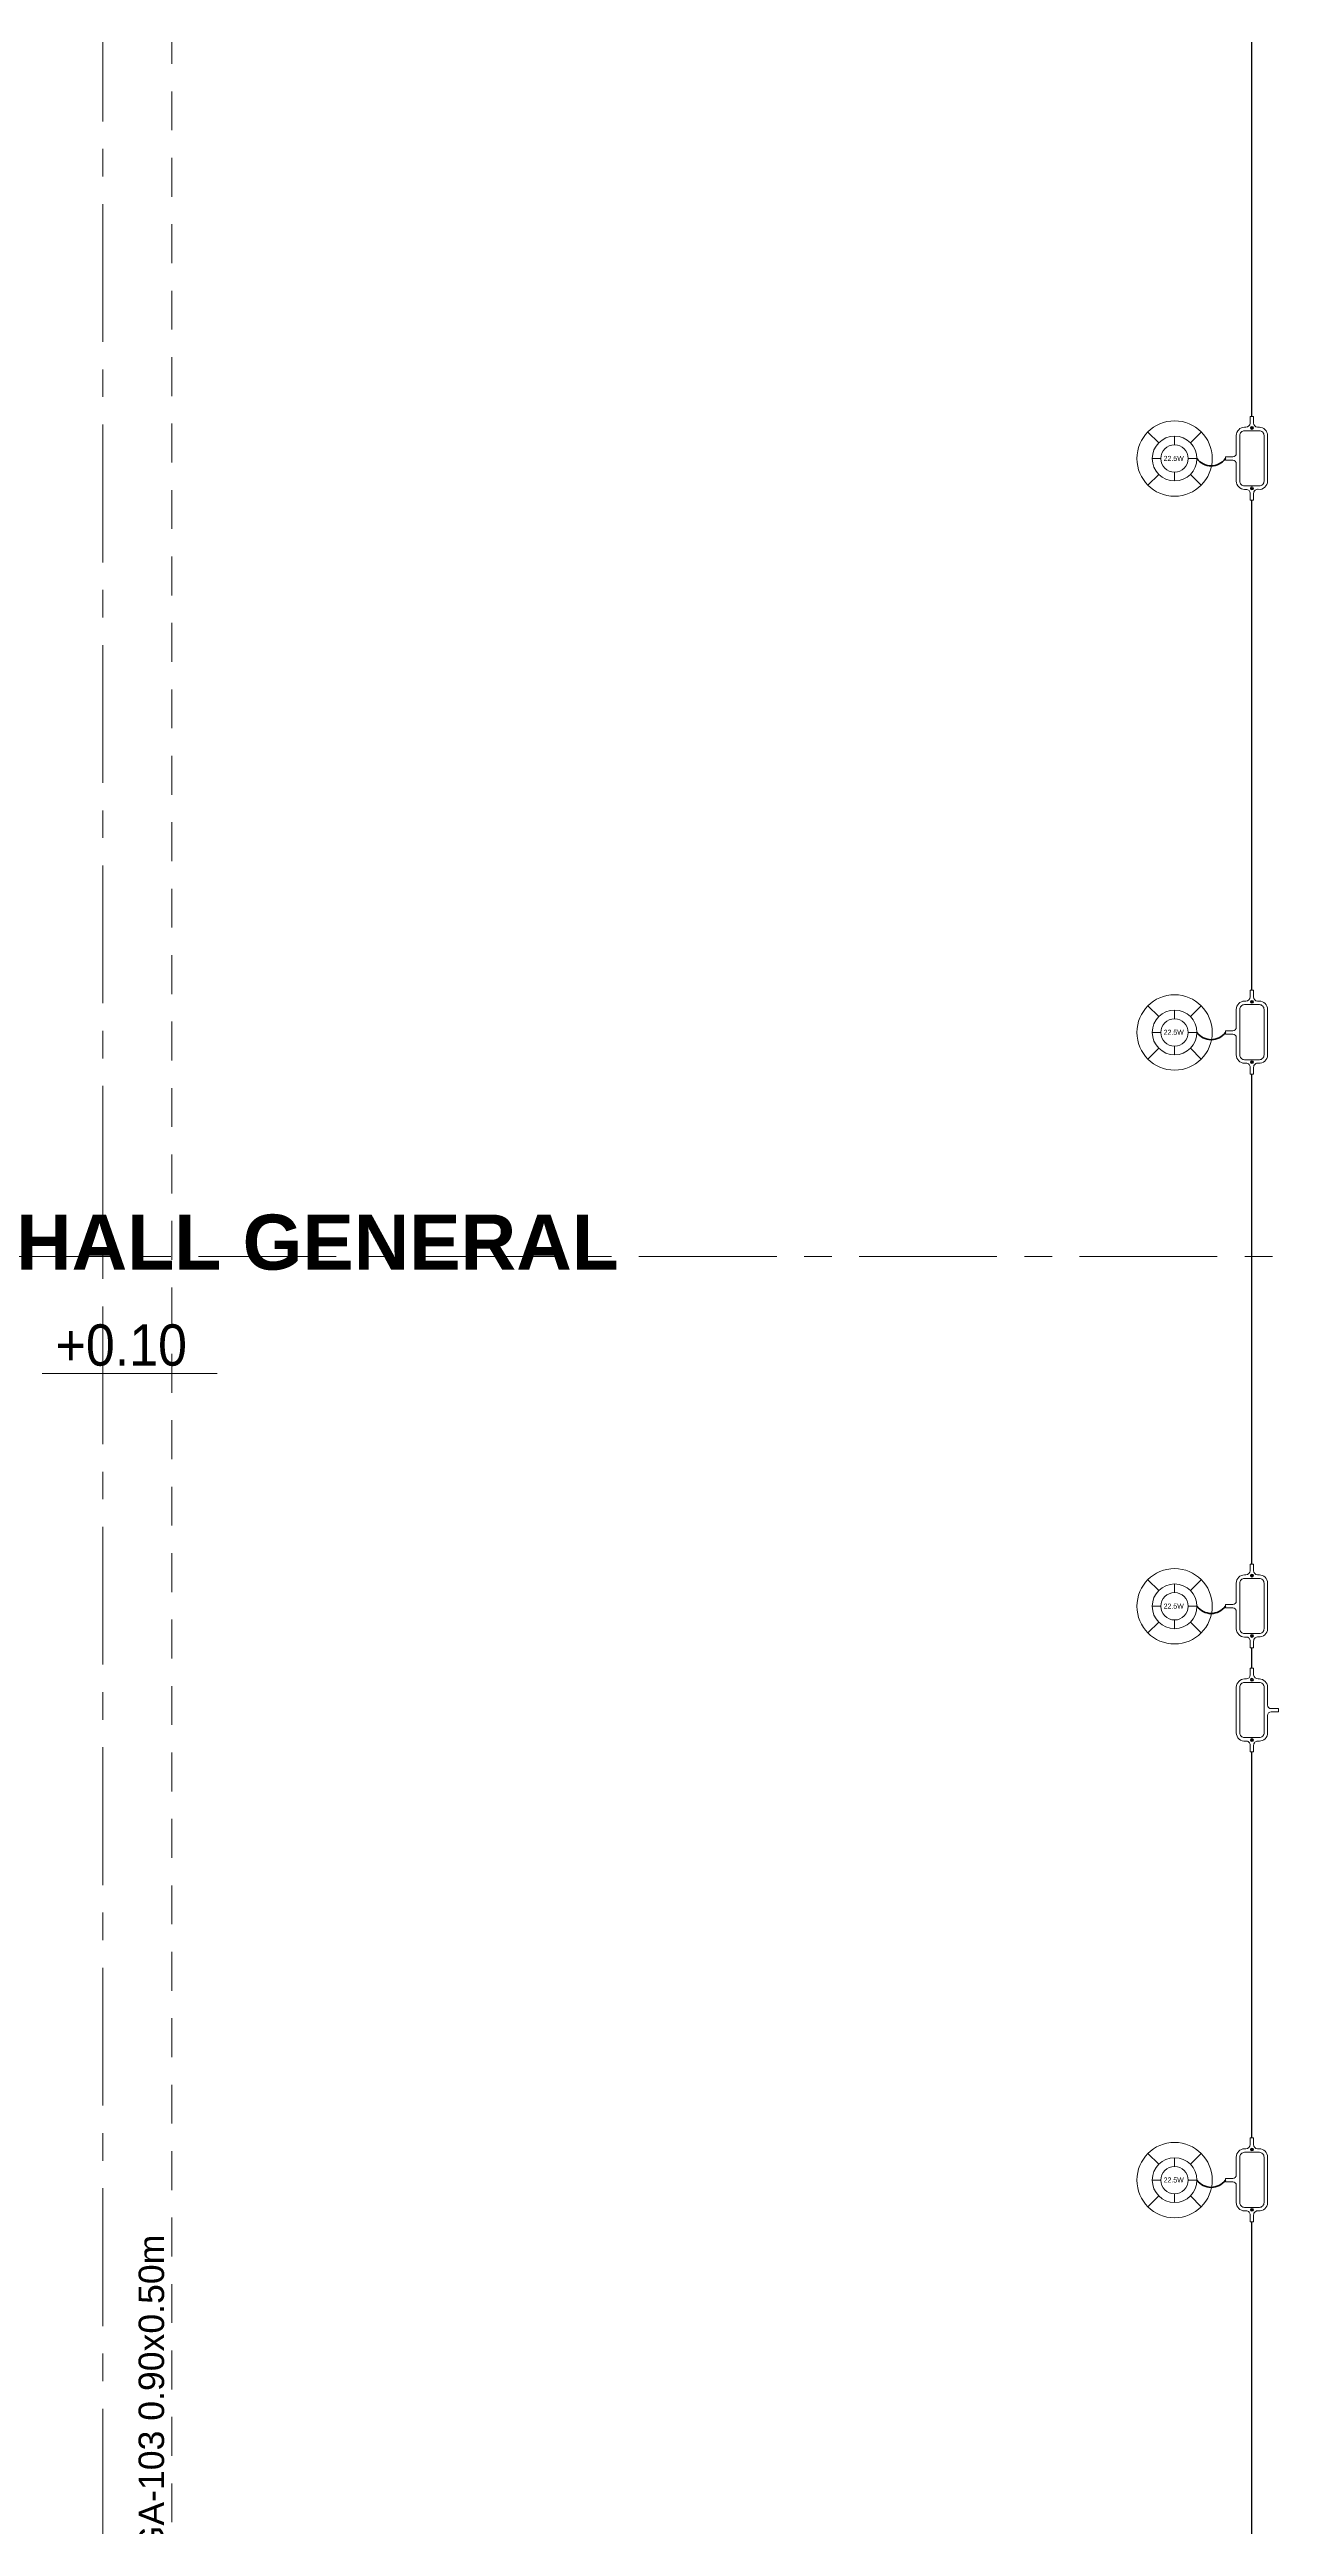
# Model space of a CAD drawing. Header units: inches. Extents: x -38 to 5698, y -33 to 92.
# Drawn here: x 16.13 to 20.59, y 19.07 to 28.06 of the extents above; entities that cross this region are included whole.
import ezdxf
from ezdxf.lldxf.tags import DXFTag

# ---------------------------------------------------------------- set-up
doc = ezdxf.new("R2010")
doc.units = ezdxf.units.IN
doc.header["$MEASUREMENT"] = 0
for name, pattern in [('CONTINUA', [0]), ('Hidden Line', [0.195611, 0.141111, -0.0545]), ('Punto & Raya', [0.65, 0.5, -0.075, 0, -0.075])]:
    doc.linetypes.add(name, pattern=pattern)
for name, color, linetype, lineweight in [('01 IE LUM LED EMP DN570B', 3, 'Continuous', 13), ('ALUMBRADO_CONDUIT', 30, 'CONDUIT1', 30), ('Bancas', 1, 'Continuous', 13), ('CABLEADO EXT.', 3, 'PVCSUBT', 30), ('Simb_Alumbrado', 140, 'CONTINUA', 30)]:
    doc.layers.add(name, color=color, linetype=linetype, lineweight=lineweight)
for name, color, linetype in [('02 _ ARQ _ ALB _ Ejes Generales', 7, 'Continuous'), ('08 _ STR _ EXT _ 09 Vigas', 7, 'Continuous'), ('08 _ STR _ EXT _ 10 Vereda Exterior', 7, 'Continuous'), ('Marcador - Secciones', 251, 'Continuous'), ('Notas - Etiquetas', 251, 'Continuous'), ('Notas - Textos', 7, 'Continuous')]:
    doc.layers.add(name, color=color, linetype=linetype)
doc.styles.add('Estilo_Generado_1', font='swisseb.ttf')
doc.styles.add('Estilo_Generado_4', font='swisse.ttf')
doc.styles.add('{18b73a54-fa43-428c-adcb-c1c7bbdf2c84}', font='Simplex.shx')
tags = doc.linetypes.add('CONDUIT1', pattern='A,1,-0.19772,["con",{18b73a54-fa43-428c-adcb-c1c7bbdf2c84},S=0.2,R=0,X=0,Y=-0.065594],-0.593642', length=1.791362).pattern_tags.tags
tags[6] = DXFTag(74, 10)
tags = doc.linetypes.add('PVCSUBT', pattern='A,0.6,-0.3,0.6,-0.075691,["PVC",Standard,S=0.2,R=0,X=0,Y=-0.093724],-0.621005', length=2.196696).pattern_tags.tags
tags[10] = DXFTag(74, 10)

# ---------------------------------------------------------------- blocks, each defined once
blk = doc.blocks.new('LUMINARIA 2')
at = {"layer": '01 IE LUM LED EMP DN570B'}
for p, q in [((-0.094, 0.094), (-0.159, 0.158)), ((0.094, 0.094), (0.159, 0.158)), ((-0.094, -0.094), (-0.159, -0.158)), ((0.094, -0.094), (0.159, -0.158))]:
    blk.add_line(p, q, dxfattribs=at)
at = {"layer": '01 IE LUM LED EMP DN570B', "ltscale": 0.4}
for p, q in [((-0.081, 0), (-0.133, 0)), ((0, 0.081), (0, 0.133)), ((0.081, 0), (0.133, 0)), ((0, -0.081), (0, -0.133))]:
    blk.add_line(p, q, dxfattribs=at)
at = {"layer": '01 IE LUM LED EMP DN570B'}
for radius in [0.224, 0.133]:
    blk.add_circle((0, 0), radius, dxfattribs=at)
at = {"layer": '01 IE LUM LED EMP DN570B', "ltscale": 0.4}
blk.add_circle((0, 0), 0.0813, dxfattribs=at)
at = {"layer": '01 IE LUM LED EMP DN570B', "color": 8, "linetype": 'ByBlock', "lineweight": 80, "insert": (-0.065, 0.016), "char_height": 0.03, "width": 0.17858, "attachment_point": 1}
blk.add_mtext('{\\C3;22.5W}', dxfattribs=at)
blk = doc.blocks.new('oval t')
at = {"layer": 'Simb_Alumbrado', "lineweight": 13}
blk.add_lwpolyline([(0.0141, 0.0102, -0.414214), (0.0041, 0.0202), (0.0041, 0.0416), (-0.0056, 0.0416), (-0.0056, 0.0202, -0.414214), (-0.0156, 0.0102), (-0.0659, 0.0102, 0.414214), (-0.0899, -0.0138), (-0.0899, -0.0183, -0.414214), (-0.1019, -0.0303), (-0.1213, -0.0303), (-0.1213, -0.04), (-0.1016, -0.04, -0.451917), (-0.0897, -0.0535, 0.451917), (-0.0659, -0.0805), (0.0659, -0.0805, 0.414214), (0.0899, -0.0566), (0.0899, -0.0512, -0.398753), (0.1019, -0.0401), (0.1213, -0.0401), (0.1213, -0.0304), (0.1019, -0.0304, -0.368669), (0.0899, -0.0176), (0.0899, -0.0138, 0.414214), (0.0659, 0.0102), (0.0141, 0.0102)], format="xyb", dxfattribs=at)
blk.add_lwpolyline([(-0.0659, 0), (0.0659, 0, -0.414214), (0.0797, -0.0138), (0.0797, -0.0566, -0.414214), (0.0659, -0.0703), (-0.0659, -0.0703, -0.414214), (-0.0797, -0.0566), (-0.0797, -0.0138, -0.414214)], format="xyb", close=True, dxfattribs=at)
for points in [[(-0.0911, -0.0352), (-0.0828, -0.0352)], [(-0.0869, -0.031), (-0.0869, -0.0394)], [(0.0837, -0.0352), (0.0921, -0.0352)], [(0.0879, -0.031), (0.0879, -0.0394)]]:
    blk.add_lwpolyline(points, dxfattribs=at)
for centre in [(-0.0869, -0.0352), (0.0879, -0.0352)]:
    blk.add_circle(centre, 0.00419, dxfattribs=at)

msp = doc.modelspace()

# ---------------------------------------------------------------- hatches: boundary and pattern name
at = {"layer": '08 _ STR _ EXT _ 10 Vereda Exterior', "linetype": 'Continuous', "lineweight": 13}
h = msp.add_hatch(dxfattribs=at)
h.set_pattern_fill('RETÍCULA_100X100_0002', color=251, style=0, pattern_type=2)
h.set_pattern_definition([(360, (3.7574, 18.3027), (0, 2.53199), []), (90, (3.7574, 18.3027), (-3.6, 0), [])])
h.paths.add_polyline_path([(2.17, 3.6213), (4.2913, 1.5), (9.32, 1.5), (9.32, 6.5), (40.52, 6.5), (40.52, 1.5), (52.92, 1.5), (52.92, 19.0859), (51.57, 19.0859), (51.57, 7.2), (9.07, 7.2), (9.07, 7.85), (6.5201, 7.85, -0.414214), (6.2701, 8.1), (6.2701, 8.85, -0.414213), (6.5201, 9.1), (9.07, 9.1), (9.07, 12), (6.5201, 12, -0.414214), (6.2701, 12.25), (6.2701, 13, -0.414213), (6.5201, 13.25), (9.07, 13.25), (9.07, 16.15), (6.5201, 16.15, -0.414214), (6.2701, 16.4), (6.2701, 17.15, -0.414213), (6.5201, 17.4), (8.77, 17.4), (8.7706, 21.0499), (2.17, 21.0499)])

# ---------------------------------------------------------------- linework, layer by layer
at = {"color": 251, "linetype": 'Continuous', "lineweight": 13, "true_color": 0x636466}
msp.add_line((15.4231, 23.2566), (16.7344, 23.2566), dxfattribs=at)
at = {"layer": '02 _ ARQ _ ALB _ Ejes Generales', "color": 251, "linetype": 'Punto & Raya', "lineweight": 13}
msp.add_line((16.32, 45.9), (16.32, 2.05), dxfattribs=at)
at = {"layer": '08 _ STR _ EXT _ 09 Vigas', "color": 251, "linetype": 'Hidden Line', "lineweight": 13}
msp.add_line((16.57, 17.4), (16.57, 29.7), dxfattribs=at)
at = {"layer": 'ALUMBRADO_CONDUIT', "color": 30, "lineweight": 30, "ltscale": 0.4, "true_color": 0xf26722}
for p, q in [((20.4925, 26.7296), (20.4925, 28.4294)), ((20.4925, 24.6472), (20.4925, 26.4253)), ((20.4925, 22.5651), (20.4925, 24.343)), ((20.4925, 22.1873), (20.4925, 22.2609)), ((20.4925, 20.4825), (20.4925, 21.8831)), ((20.4925, 18.4001), (20.4925, 20.1783))]:
    msp.add_line(p, q, dxfattribs=at)
at = {"layer": 'CABLEADO EXT.', "color": 3, "lineweight": 80}
for centre in [(20.3443, 26.6141), (20.3443, 24.5318), (20.3443, 22.4497), (20.3443, 20.3671)]:
    msp.add_arc(centre, 0.0641, 216.0183, 323.9817, dxfattribs=at)
at = {"layer": 'Marcador - Secciones', "color": 251, "linetype": 'Punto & Raya', "lineweight": 13}
msp.add_line((4.6666, 23.6815), (28.9526, 23.6815), dxfattribs=at)

# ---------------------------------------------------------------- block references
at = {"layer": '01 IE LUM LED EMP DN570B', "xscale": 0.6105334384153049, "yscale": 0.6105334384153049, "zscale": 0.6105334384153049}
for p in [(20.2115, 26.5765), (20.2115, 24.4941), (20.2115, 22.4117), (20.2115, 20.3294)]:
    msp.add_blockref('LUMINARIA 2', p, dxfattribs=at)
at = {"layer": 'Bancas', "color": 252, "true_color": 0x939598, "yscale": 1.253906979044094, "zscale": 1.253906979044094}
for p, xscale, rotation in [((20.4483, 26.5775), 1.253906979044094, 90), ((20.4483, 24.4951), 1.253906979044094, 90), ((20.4483, 22.413), 1.253906979044094, 90), ((20.5366, 22.0352), -1.253906979044094, 270), ((20.4483, 20.3304), 1.253906979044094, 90)]:
    msp.add_blockref('oval t', p, dxfattribs=dict(at, xscale=xscale, rotation=rotation))

# ---------------------------------------------------------------- texts
at = {"color": 251, "lineweight": 13, "true_color": 0x636466, "insert": (16.1481, 23.2827), "char_height": 0.15, "attachment_point": 7, "style": 'Estilo_Generado_4'}
msp.add_mtext('\\A1;{\\W0.900000x;\\pql;\\fSwis721 Ex BT|b0|i0|c0|p34;+0.10}', dxfattribs=at)
at = {"layer": 'Notas - Etiquetas', "color": 8, "linetype": 'Continuous', "lineweight": 13, "insert": (16.5435, 18.853), "char_height": 0.0925, "attachment_point": 7, "rotation": 90, "style": 'Estilo_Generado_4'}
msp.add_mtext('\\A1;{\\pql;\\fSwis721 Ex BT|b0|i0|c0|p34;VIGA-103\\fSwis721 Ex BT|b0|i0|c0|p34; \\fSwis721 Ex BT|b0|i0|c0|p34;0.90\\fSwis721 Ex BT|b0|i0|c0|p34;x\\fSwis721 Ex BT|b0|i0|c0|p34;0.50\\fSwis721 Ex BT|b0|i0|c0|p34;m}', dxfattribs=at)
at = {"layer": 'Notas - Textos', "color": 251, "linetype": 'Continuous', "lineweight": 13, "insert": (17.099, 23.8332), "char_height": 0.2, "attachment_point": 2, "style": 'Estilo_Generado_1'}
msp.add_mtext('\\A1;{\\pqc;\\fSwis721 Ex BT|b1|i0|c0|p34;HALL GENERAL}', dxfattribs=at)

doc.saveas('drawing.dxf')
